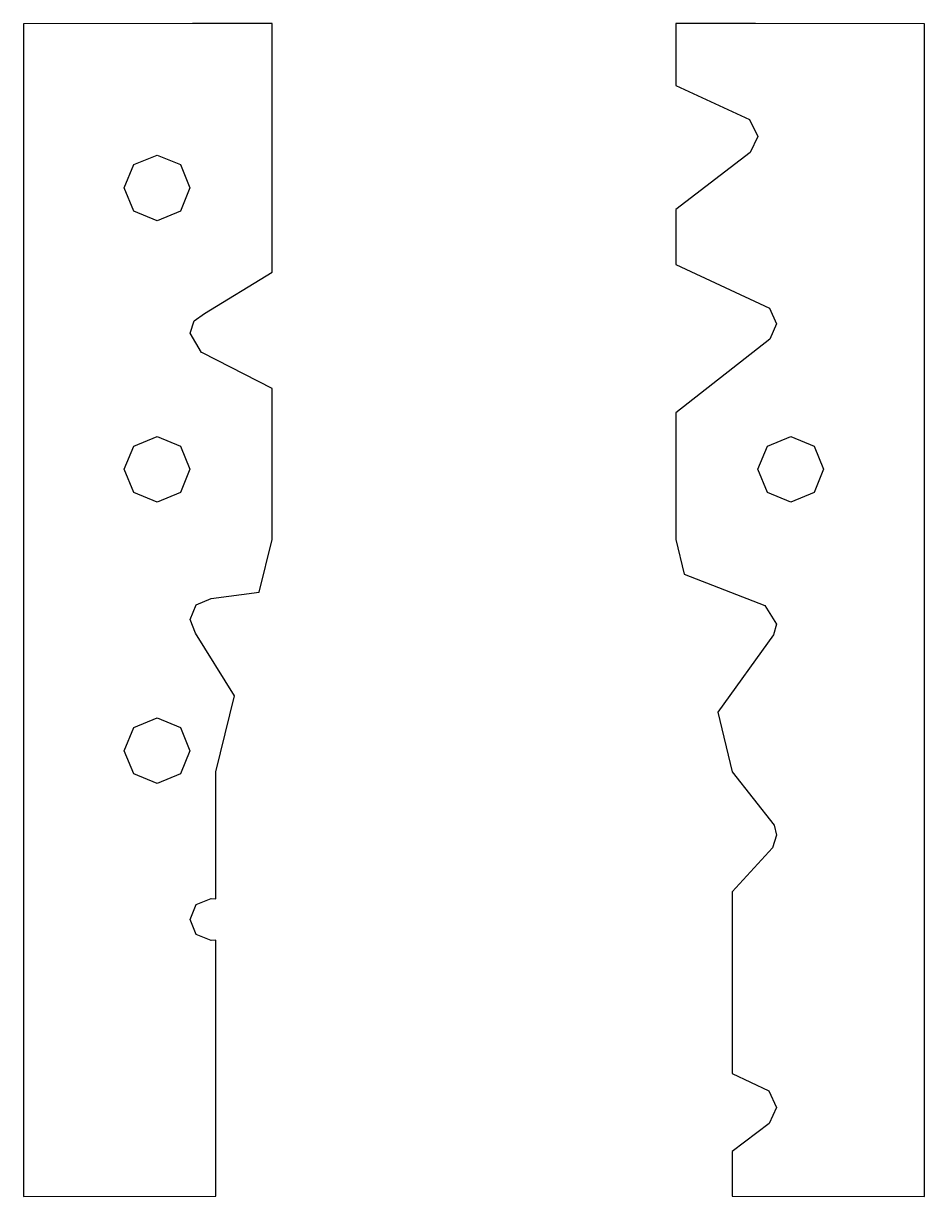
# Model space of a CAD drawing. Extents: x 16.4 to 35.6, y 255 to 280.
import ezdxf

# ---------------------------------------------------------------- set-up
doc = ezdxf.new("R2010")
doc.units = 0

msp = doc.modelspace()

# ---------------------------------------------------------------- linework, layer by layer
at = {"layer": 'tape', "color": 4}
for p, q in [((20.0025, 280.004929), (16.4, 280.000005)), ((16.4, 280.000005), (16.4, 254.996879)), ((20.496389, 280.004929), (20.0025, 280.004929)), ((21.695833, 280.004929), (20.496389, 280.004929)), ((21.695833, 274.704443), (21.695833, 280.004929)), ((31.503056, 280.004944), (30.303611, 280.004929)), ((30.303611, 280.004929), (30.303611, 278.682013)), ((31.996944, 280.004944), (31.503056, 280.004944)), ((35.599999, 280.000019), (31.996944, 280.004944)), ((35.599999, 254.996894), (35.599999, 280.000019)), ((30.303611, 278.682013), (31.873472, 277.958818)), ((31.873472, 277.958818), (32.049861, 277.597221)), ((32.049861, 277.597221), (31.882292, 277.253263)), ((18.752977, 276.995586), (19.247952, 277.200611)), ((19.247952, 277.200611), (19.742926, 276.995586)), ((31.882292, 277.253263), (30.303611, 276.036179)), ((18.547951, 276.500611), (18.752977, 276.995586)), ((19.742926, 276.995586), (19.947952, 276.500611)), ((18.752977, 276.005637), (18.547951, 276.500611)), ((19.947952, 276.500611), (19.742926, 276.005637)), ((19.947952, 276.500611), (19.947952, 276.500611)), ((19.247952, 275.800611), (18.752977, 276.005637)), ((19.742926, 276.005637), (19.247952, 275.800611)), ((30.303611, 276.036179), (30.303611, 274.863193)), ((30.303611, 274.863193), (32.296806, 273.937151)), ((20.258264, 273.822456), (21.695833, 274.704443)), ((32.296806, 273.937151), (32.446736, 273.602013)), ((19.949583, 273.399123), (20.036955, 273.662909)), ((20.036955, 273.662909), (20.258264, 273.822456)), ((32.446736, 273.602013), (32.305625, 273.275693)), ((20.196528, 272.993429), (19.949583, 273.399123)), ((32.305625, 273.275693), (30.303611, 271.705832)), ((20.214167, 272.984609), (20.196528, 272.993429)), ((21.695833, 272.226137), (20.214167, 272.984609)), ((21.695833, 269.00704), (21.695833, 272.226137)), ((30.303611, 271.705832), (30.303611, 269.007082)), ((18.752977, 270.995056), (19.247952, 271.200081)), ((19.247952, 271.200081), (19.742926, 270.995056)), ((32.255547, 270.995056), (32.750522, 271.200081)), ((32.750522, 271.200081), (33.245497, 270.995056)), ((18.547951, 270.500081), (18.752977, 270.995056)), ((19.742926, 270.995056), (19.947952, 270.500081)), ((32.050522, 270.500081), (32.255547, 270.995056)), ((33.245497, 270.995056), (33.450522, 270.500081)), ((18.752977, 270.005107), (18.547951, 270.500081)), ((19.947952, 270.500081), (19.742926, 270.005107)), ((19.947952, 270.500081), (19.947952, 270.500081)), ((32.255547, 270.005107), (32.050522, 270.500081)), ((33.450522, 270.500081), (33.245497, 270.005107)), ((33.450522, 270.500081), (33.450522, 270.500081)), ((19.247952, 269.800081), (18.752977, 270.005107)), ((19.742926, 270.005107), (19.247952, 269.800081)), ((32.750522, 269.800081), (32.255547, 270.005107)), ((33.245497, 270.005107), (32.750522, 269.800081)), ((21.422431, 267.878151), (21.695833, 269.00704)), ((30.303611, 269.007082), (30.48, 268.266249)), ((30.48, 268.266249), (32.199792, 267.595971)), ((20.399375, 267.745859), (21.422431, 267.878151)), ((19.949583, 267.296067), (20.081281, 267.614161)), ((20.081281, 267.614161), (20.399375, 267.745859)), ((32.199792, 267.595971), (32.446736, 267.199096)), ((20.064236, 267.005026), (19.949583, 267.296067)), ((32.446736, 267.199096), (32.385, 266.96979)), ((20.893264, 265.67329), (20.064236, 267.005026)), ((32.385, 266.96979), (31.194375, 265.320554)), ((20.496389, 264.050512), (20.893264, 265.67329)), ((18.752977, 264.994979), (19.247952, 265.200004)), ((19.247952, 265.200004), (19.742926, 264.994979)), ((31.194375, 265.320554), (31.503056, 264.050554)), ((18.547951, 264.500004), (18.752977, 264.994979)), ((19.742926, 264.994979), (19.947952, 264.500004)), ((18.752977, 264.005029), (18.547951, 264.500004)), ((19.947952, 264.500004), (19.742926, 264.005029)), ((19.947952, 264.500004), (19.947952, 264.500004)), ((19.247952, 263.800004), (18.752977, 264.005029)), ((19.742926, 264.005029), (19.247952, 263.800004)), ((20.496389, 261.342942), (20.496389, 264.050512)), ((31.503056, 264.050554), (32.393819, 262.912846)), ((32.393819, 262.912846), (32.446736, 262.701179)), ((32.446736, 262.701179), (32.358542, 262.427776)), ((32.358542, 262.427776), (31.503056, 261.492915)), ((20.081281, 261.220078), (20.399375, 261.351776)), ((20.399375, 261.351776), (20.496389, 261.342942)), ((31.503056, 261.492915), (31.503056, 257.621179)), ((19.949583, 260.901984), (20.081281, 261.220078)), ((20.081281, 260.583891), (19.949583, 260.901984)), ((20.399375, 260.452193), (20.081281, 260.583891)), ((20.496389, 260.461026), (20.399375, 260.452193)), ((20.496389, 255.00179), (20.496389, 260.461026)), ((31.503056, 257.621179), (32.279167, 257.250763)), ((32.279167, 257.250763), (32.446736, 256.897985)), ((32.446736, 256.897985), (32.287986, 256.554026)), ((32.287986, 256.554026), (31.503056, 255.954304)), ((31.503056, 255.954304), (31.503056, 255.001804)), ((16.4, 254.996879), (20.496389, 255.00179)), ((31.503056, 255.001804), (35.599999, 254.996894))]:
    msp.add_line(p, q, dxfattribs=at)

doc.saveas('drawing.dxf')
